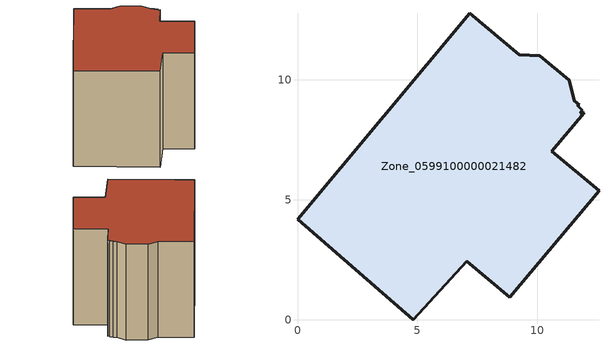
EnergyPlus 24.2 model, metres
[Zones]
Zone_0599100000021482
 floor ground (C_G): 10.61,7.01 12.57,5.37 8.85,0.93 7.06,2.44 4.82,0 0,4.19 7.18,12.78 9.24,11.06 10.1,11 11.33,9.98 11.54,9.13 11.74,8.96 11.66,8.95 11.87,8.74 11.79,8.62 11.96,8.63 z0
 wall outside (C_F): 7.18,12.78 0,4.19 4.82,0 7.06,2.44 8.85,0.93 12.57,5.37 10.61,7.01 11.96,8.63 11.79,8.62 11.87,8.74 11.66,8.95 11.74,8.96 11.54,9.13 11.33,9.98 10.1,11 9.24,11.06 7.18,12.78 z0:7.65
 roof outside (C_R): 11.74,8.96 11.54,9.13 11.33,9.98 10.1,11 9.24,11.06 7.18,12.78 0,4.19 4.82,0 7.06,2.44 8.85,0.93 12.57,5.37 10.61,7.01 11.96,8.63 11.79,8.62 11.87,8.74 11.66,8.95 z7.65
[BUILDING]
Pand.0599100000021482: North Axis=0; Terrain=City; Loads Convergence Tolerance Value=0.04; Temperature Convergence Tolerance Value=0.4; Solar Distribution=FullExterior; Maximum Number of Warmup Days=25; Minimum Number of Warmup Days=1
[Site:Location]
Rotterdam.The.Hague.AP_ZH_NLD Design_Conditions: Latitude=51.96; Longitude=4.45; Time Zone=1; Elevation=-4.5
[SITE:GROUNDTEMPERATURE:BUILDINGSURFACE]
18, 18, 18, 18, 18, 18, 18, 18, 18, 18, 18, 18
[MATERIAL] Thermal Absorptance=0.9; Solar Absorptance=0.7; Visible Absorptance=0.7
Name | Roughness | Thickness | Conductivity | Density | Specific Heat
G.TC.1946 | MediumSmooth | 0.15 | 1 | 540 | 1210
F.TC.1946 | Rough | 0.3 | 0.857143 | 1920 | 840
R.TC.1946 | MediumRough | 0.2 | 0.909091 | 1500 | 1000
[CONSTRUCTION]
C_G: G.TC.1946
C_F: F.TC.1946
C_R: R.TC.1946
[ZONE]
Zone_0599100000021482: Type=1; Multiplier=1; Ceiling Height=Autocalculate; Volume=Autocalculate; Floor Area=autocalculate; Part of Total Floor Area=Yes
[ZONEINFILTRATION:DESIGNFLOWRATE]
Infil_Zone_0599100000021482: Zone or ZoneList or Space or SpaceList=Zone_0599100000021482; Schedule=AlwaysOn; Design Flow Rate Calculation Method=Flow/Area; Flow Rate per Floor Area=0.003; Constant Term Coefficient=1; Temperature Term Coefficient=0; Velocity Term Coefficient=0; Velocity Squared Term Coefficient=0
[HVACTEMPLATE:ZONE:IDEALLOADSAIRSYSTEM]
Zone_0599100000021482: Maximum Heating Supply Air Temperature=50; Minimum Cooling Supply Air Temperature=13; Maximum Heating Supply Air Humidity Ratio=0.0156; Minimum Cooling Supply Air Humidity Ratio=0.0077; Heating Limit=NoLimit; Cooling Limit=NoLimit; Dehumidification Control Type=ConstantSensibleHeatRatio; Cooling Sensible Heat Ratio=0.7; Dehumidification Setpoint=60; Humidification Control Type=None; Humidification Setpoint=30; Outdoor Air Method=None; Outdoor Air Flow Rate per Person=0.00944; Outdoor Air Flow Rate per Zone Floor Area=0; Outdoor Air Flow Rate per Zone=0; Demand Controlled Ventilation Type=None; Outdoor Air Economizer Type=NoEconomizer; Heat Recovery Type=None; Sensible Heat Recovery Effectiveness=0.7; Latent Heat Recovery Effectiveness=0.65
[ZONECONTROL:THERMOSTAT]
ThermostatControl_Zone_0599100000021482: Zone or ZoneList=Zone_0599100000021482; Control Type Schedule=DualSetpointControlType; Control 1=Thermostat_Zone_0599100000021482; Temperature Difference Between Cutout And Setpoint=0
[THERMOSTATSETPOINT:DUALSETPOINT]
Thermostat_Zone_0599100000021482: Heating Setpoint Temperature Schedule=HeatingSetpoint_Zone_0599100000021482; Cooling Setpoint Temperature Schedule=CoolingSetpoint_Zone_0599100000021482
[SCHEDULE:COMPACT]
HeatingSetpoint_Zone_0599100000021482: Through: 12/31, For: AllDays, Until: 24:00, 21
CoolingSetpoint_Zone_0599100000021482: Through: 12/31, For: AllDays, Until: 24:00, 24
DualSetpointControlType: Through: 12/31, For: AllDays, Until: 24:00, 4
AlwaysOn: Through: 12/31, For: AllDays, Until: 24:00, 1
